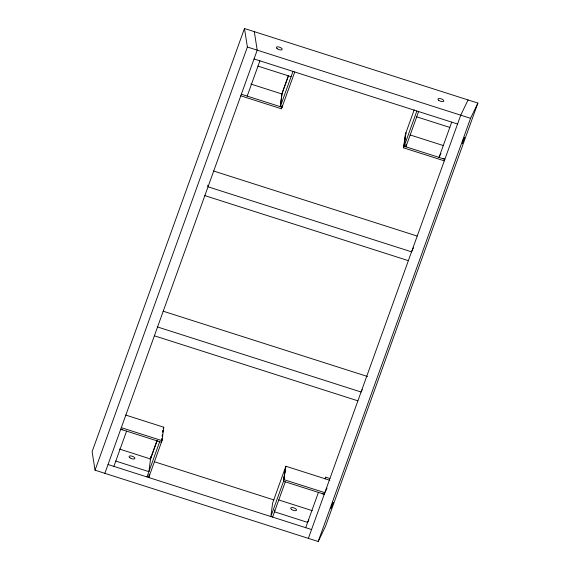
<?xml version="1.0" encoding="UTF-8"?>
<svg xmlns="http://www.w3.org/2000/svg" width="570" height="570" viewBox="0 0 570 570"><rect width="100%" height="100%" fill="white"/><g stroke="black" fill="none" stroke-linecap="round" stroke-linejoin="round"><path stroke-width="0.85" d="M150.872 456.484L148.898 471.668L115.788 461.087M149.183 474.162L148.742 477.518L162.001 440.667L163.768 427.222L125.735 415.067M122.479 429.801L120.733 429.246L161.424 442.256L161.88 438.893M294.747 71.977L282.057 107.238L280.305 106.683L282.05 93.238M282.057 107.238L282.271 105.557L281.473 108.82L240.782 95.81M274.733 510.122L274.512 511.81L307.622 522.391L308.776 519.982M272.603 517.097L285.299 481.835L283.561 481.28L285.299 467.828L272.603 503.096L270.85 516.541L283.546 481.272L285.869 466.239L329.823 480.275M283.561 481.28L285.869 466.239M444.294 160.84L403.603 147.844L405.341 134.399L414.183 109.853M418.608 111.556L405.911 146.818L404.173 146.262L405.911 132.817L403.603 147.844M405.911 146.818L406.246 144.281L405.926 146.818L444.864 159.265L443.125 158.702M161.424 442.256L161.866 438.893M241.352 94.235L280.29 106.675L281.951 93.993L288.548 75.675M281.473 108.82L281.694 107.139M244.466 28.5L92.112 451.675L95.048 470.193L318.203 541.5L325.534 526.267L477.888 103.085L244.466 28.5L247.394 47.011L95.048 470.193M104.866 473.328L257.22 50.153L254.291 31.642M113.886 466.381L126.583 431.112M247.195 96.102L259.892 60.833M150.102 459.734L156.942 440.738M282.349 92.404L288.349 75.753M157.142 440.667L150.551 458.985L119.465 449.046M146.989 476.962L159.686 441.693M280.305 106.683L292.994 71.414M404.159 146.255L416.855 110.993M305.712 527.678L318.409 492.416M451.718 122.137L439.021 157.398L440.952 153.387M325.149 478.821L325.741 477.176L329.909 478.515M308.384 538.358L460.738 115.183L468.063 99.95M318.203 541.5L470.556 118.325L477.888 103.085M163.191 428.811L163.768 427.222M413.464 247.829L411.54 251.833L208.022 186.803L207.758 185.122M362.228 389.609L361.074 392.01L157.555 326.981M324.964 478.779L325.741 477.176M327.016 488.134L324.822 492.687L284.131 479.691M322.513 493.72L324.252 494.276L285.314 481.842M247.394 47.011L470.556 118.325M254.049 58.967L457.56 124.004M257.982 66.127L291.092 76.701M416.706 116.843L449.816 127.424M250.871 84.054L281.951 93.993M410.087 134.94L443.695 145.671M213.579 171L417.169 236.058M204.851 195.617L408.362 260.654M163.106 311.177L367.55 376.506M154.385 335.794L357.896 400.831M121.31 427.657L162.001 440.667M278.68 499.926L312.289 510.663M154.313 461.721L273.921 499.94M108.043 464.514L311.555 529.544M162.429 434.689L162.208 436.371L162.422 434.689M162.977 430.493L162.756 432.174L162.97 430.493M330.935 508.191L333.087 502.662L330.935 508.191M462.341 143.198L464.493 137.669L462.341 143.198M291.413 509.338A3.078 1.254 19.8 0 0 296.386 510.371A3.078 1.254 19.8 0 0 293.073 507.671A3.078 1.254 19.8 0 0 291.413 509.338M129.832 457.731A3.078 1.254 19.8 0 0 134.776 458.686A3.078 1.254 19.8 0 0 131.342 456A3.078 1.254 19.8 0 0 129.832 457.731M438.686 100.27A3.078 1.254 19.8 0 0 443.667 101.303A3.078 1.254 19.8 0 0 440.346 98.603A3.078 1.254 19.8 0 0 438.686 100.27M277.106 48.664A3.078 1.254 19.8 0 0 282.05 49.619A3.078 1.254 19.8 0 0 278.616 46.932A3.078 1.254 19.8 0 0 277.106 48.664"/></g></svg>
